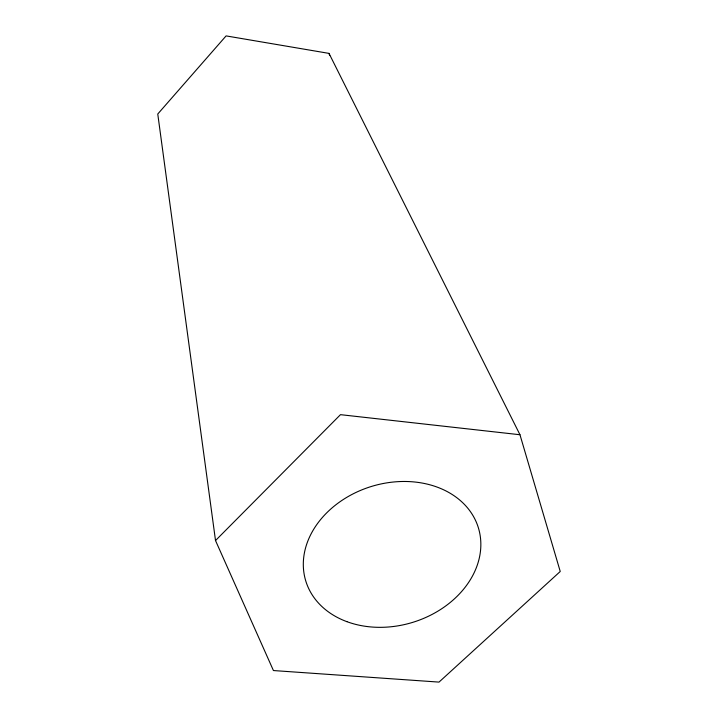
<?xml version="1.0" encoding="UTF-8"?>
<svg xmlns="http://www.w3.org/2000/svg" width="718" height="718" viewBox="0 0 718 718"><rect width="100%" height="100%" fill="white"/><g stroke="black" fill="none" stroke-linecap="round" stroke-linejoin="round"><path stroke-width="1.08" d="M215.517 540.555L340.485 414.663L519.967 434.74L560.237 571.483L439.012 682.1L273.432 670.549L215.517 540.555L157.763 114.009L226.098 35.9L329.015 53.392L519.967 434.74M329.015 53.392L329.697 55.51M346.875 621.653A90.306 71.019 -17.3 0 0 480.845 545.231A90.306 71.019 -17.3 0 0 348.535 496.326A90.306 71.019 -17.3 0 0 346.875 621.653"/></g></svg>
